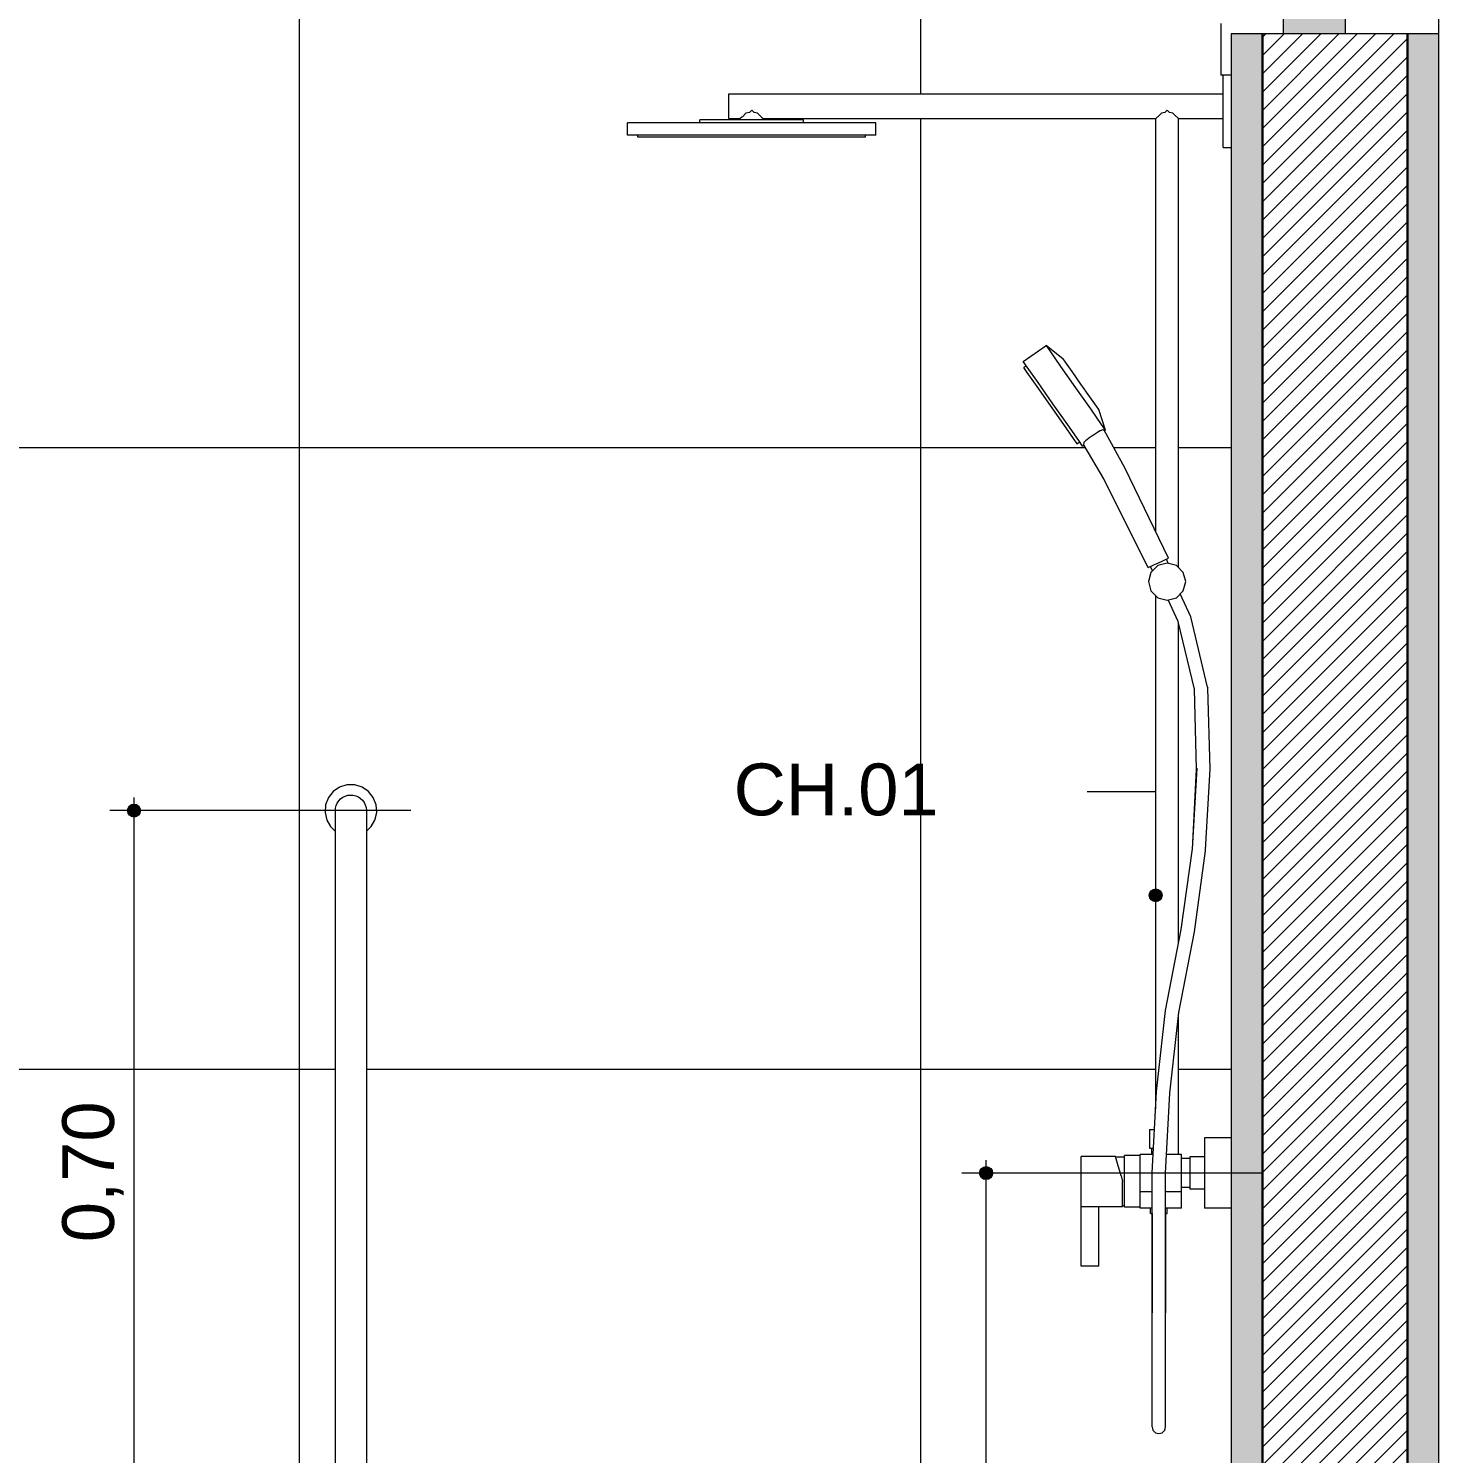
# Model space of a CAD drawing. Header units: metres. Extents: x -1.4 to 64, y -2.2 to 1.7.
# Drawn here: x 55.697 to 57.058, y -1.213 to 0.163 of the extents above; entities that cross this region are included whole.
import ezdxf

# ---------------------------------------------------------------- set-up
doc = ezdxf.new("R2010")
doc.units = ezdxf.units.M
doc.header["$MEASUREMENT"] = 0
for name, color, linetype in [('COTAS CORTE', 7, 'Continuous'), ('Janelas Archicad', 7, 'Continuous'), ('NOTAS-LAYOUT.EXEC', 7, 'Continuous'), ('PAREDE CONSTRUIR', 7, 'Continuous')]:
    doc.layers.add(name, color=color, linetype=linetype)
for name, color, linetype, lineweight, true_color in [('COTAS CORTE_Caneta_No__25', 7, 'Continuous', 13, 0x982312), ('Janelas Archicad_Caneta_No__9', 7, 'Continuous', 9, 0x020202), ('LOUCAS-METAIS.ARQ_Caneta_No__13', 7, 'Continuous', 0, 0xaaaaaa), ('LOUCAS-METAIS.ARQ_Caneta_No__96', 7, 'Continuous', 0, 0xb6b6b6), ('PAREDE CONSTRUIR_Caneta_No__97', 7, 'Continuous', 13, 0x6b6b6b)]:
    doc.layers.add(name, color=color, linetype=linetype, lineweight=lineweight, true_color=true_color)
for name, color, linetype, lineweight in [('Janelas Archicad_Caneta_No__10', 7, 'Continuous', 5), ('Janelas Archicad_Caneta_No__241', 7, 'Continuous', 13), ('NOTAS-LAYOUT.EXEC_Caneta_No__241', 7, 'Continuous', 13), ('NOTAS-LAYOUT.EXEC_Caneta_No__5', 7, 'Continuous', 20), ('PAREDE CONSTRUIR_Caneta_No__241', 7, 'Continuous', 13), ('PAREDE CONSTRUIR_Caneta_No__3', 7, 'Continuous', 30)]:
    doc.layers.add(name, color=color, linetype=linetype, lineweight=lineweight)
doc.styles.add('GENERATED_STYLE_1', font='arial.ttf')
doc.dimstyles.new('GENERATED_STYLE__1', dxfattribs={"dimtxt": 0.05, "dimasz": 0.02375, "dimexe": 0.18, "dimexo": 0.267183, "dimgap": 0, "dimtad": 1, "dimzin": 0, "dimdsep": 46, "dimtxsty": 'GENERATED_STYLE_1', "dimblk": 'ARROWHEAD_11', "dimblk1": 'ARROWHEAD_11', "dimblk2": 'ARROWHEAD_11', "dimcen": 0.09, "dimclrd": 256, "dimclre": 256, "dimclrt": 256, "dimadec": 0, "dimazin": 0, "dimtfac": 1, "dimtdec": 4, "dimtmove": 0, "dimatfit": 3, "dimfxl": 0, "dimtolj": 1, "dimtzin": 0, "dimarcsym": 0})

# ---------------------------------------------------------------- blocks, each defined once
blk = doc.blocks.new('*D166', base_point=(89.6575, -2.0419))
at = {"layer": 'COTAS CORTE_Caneta_No__25', "linetype": 'Continuous', "lineweight": 13, "true_color": 0x982312}
for points in [[(56.6149, -0.9419), (56.6154, -0.9442), (56.6167, -0.9463), (56.6188, -0.9476), (56.6211, -0.9481), (56.6235, -0.9476), (56.6256, -0.9463), (56.6269, -0.9442), (56.6274, -0.9419), (56.6269, -0.9395), (56.6256, -0.9374), (56.6235, -0.9361), (56.6211, -0.9356), (56.6188, -0.9361), (56.6167, -0.9374), (56.6154, -0.9395)], [(56.6149, -2.0419), (56.6154, -2.0442), (56.6167, -2.0463), (56.6188, -2.0476), (56.6211, -2.0481), (56.6235, -2.0476), (56.6256, -2.0463), (56.6269, -2.0442), (56.6274, -2.0419), (56.6269, -2.0395), (56.6256, -2.0374), (56.6235, -2.0361), (56.6211, -2.0356), (56.6188, -2.0361), (56.6167, -2.0374), (56.6154, -2.0395)]]:
    blk.add_hatch(color=24, dxfattribs=at).paths.add_polyline_path(points)
at = {"layer": 'COTAS CORTE_Caneta_No__25', "color": 24, "linetype": 'Continuous', "lineweight": 13, "true_color": 0x982312}
for p, q in [((56.6211, -0.9356), (56.6211, -0.9294)), ((56.6149, -0.9419), (56.5977, -0.9419)), ((56.6211, -2.0356), (56.6211, -0.9481)), ((56.8883, -0.9419), (56.6274, -0.9419)), ((56.6149, -2.0419), (56.5977, -2.0419)), ((56.6211, -2.0544), (56.6211, -2.0481)), ((56.8883, -2.0419), (56.6274, -2.0419))]:
    blk.add_line(p, q, dxfattribs=at)
for centre in [(56.6211, -0.9419), (56.6211, -2.0419)]:
    blk.add_circle(centre, 0.00625, dxfattribs=at)
at = {"layer": 'COTAS CORTE_Caneta_No__25', "color": 24, "lineweight": 13, "true_color": 0x982312, "insert": (56.6111, -1.5586), "char_height": 0.05, "attachment_point": 7, "rotation": 90, "style": 'GENERATED_STYLE_1'}
blk.add_mtext('\\A1;{\\pql;\\fArial|b0|i0|c0|p0;\\W1.000000;1,10}', dxfattribs=at)
blk = doc.blocks.new('ARROWHEAD_11')
at = {"color": 0, "linetype": 'Continuous', "lineweight": 0}
blk.add_line((0, 0), (-1, 0), dxfattribs=at)
at = {"color": 0, "linetype": 'Continuous', "lineweight": 0, "const_width": 0.25, "flags": 128}
blk.add_lwpolyline([(-0.125, 0, 1), (0.125, 0, 1)], format="xyb", close=True, dxfattribs=at)
blk = doc.blocks.new('*D168', base_point=(89.6575, -2.0419))
at = {"layer": 'COTAS CORTE_Caneta_No__25', "linetype": 'Continuous', "lineweight": 13, "true_color": 0x982312}
for points in [[(54.5384, 1.1081), (54.5389, 1.1058), (54.5403, 1.1037), (54.5423, 1.1024), (54.5447, 1.1019), (54.5471, 1.1024), (54.5491, 1.1037), (54.5505, 1.1058), (54.5509, 1.1081), (54.5505, 1.1105), (54.5491, 1.1126), (54.5471, 1.1139), (54.5447, 1.1144), (54.5423, 1.1139), (54.5403, 1.1126), (54.5389, 1.1105)], [(54.5384, -2.0419), (54.5389, -2.0442), (54.5403, -2.0463), (54.5423, -2.0476), (54.5447, -2.0481), (54.5471, -2.0476), (54.5491, -2.0463), (54.5505, -2.0442), (54.5509, -2.0419), (54.5505, -2.0395), (54.5491, -2.0374), (54.5471, -2.0361), (54.5447, -2.0356), (54.5423, -2.0361), (54.5403, -2.0374), (54.5389, -2.0395)]]:
    blk.add_hatch(color=24, dxfattribs=at).paths.add_polyline_path(points)
at = {"layer": 'COTAS CORTE_Caneta_No__25', "color": 24, "linetype": 'Continuous', "lineweight": 13, "true_color": 0x982312}
for p, q in [((54.5384, 1.1081), (54.5213, 1.1081)), ((54.5447, -2.0356), (54.5447, 1.1019)), ((54.8119, 1.1081), (54.5509, 1.1081)), ((54.5384, -2.0419), (54.5213, -2.0419)), ((54.5447, -2.0544), (54.5447, -2.0481)), ((54.8119, -2.0419), (54.5509, -2.0419))]:
    blk.add_line(p, q, dxfattribs=at)
for centre in [(54.5447, 1.1081), (54.5447, -2.0419)]:
    blk.add_circle(centre, 0.00625, dxfattribs=at)
at = {"layer": 'COTAS CORTE_Caneta_No__25', "color": 24, "lineweight": 13, "true_color": 0x982312, "char_height": 0.05, "attachment_point": 7, "rotation": 90, "style": 'GENERATED_STYLE_1'}
for s, insert in [('\\A1;{\\pql;\\fArial|b0|i0|c0|p0;\\W1.000000;0,01}', (54.5347, 0.9684)), ('\\A1;{\\pql;\\fArial|b0|i0|c0|p0;\\W1.000000;3,15}', (54.5347, -0.6003))]:
    blk.add_mtext(s, dxfattribs=dict(at, insert=insert))
blk = doc.blocks.new('*D172', base_point=(89.6575, -2.0419))
at = {"layer": 'COTAS CORTE_Caneta_No__25', "linetype": 'Continuous', "lineweight": 13, "true_color": 0x982312}
for points in [[(55.7923, -0.5919), (55.7927, -0.5942), (55.7941, -0.5963), (55.7961, -0.5976), (55.7985, -0.5981), (55.8009, -0.5976), (55.8029, -0.5963), (55.8043, -0.5942), (55.8048, -0.5919), (55.8043, -0.5895), (55.8029, -0.5874), (55.8009, -0.5861), (55.7985, -0.5856), (55.7961, -0.5861), (55.7941, -0.5874), (55.7927, -0.5895)], [(55.7923, -1.2919), (55.7927, -1.2942), (55.7941, -1.2963), (55.7961, -1.2976), (55.7985, -1.2981), (55.8009, -1.2976), (55.8029, -1.2963), (55.8043, -1.2942), (55.8048, -1.2919), (55.8043, -1.2895), (55.8029, -1.2874), (55.8009, -1.2861), (55.7985, -1.2856), (55.7961, -1.2861), (55.7941, -1.2874), (55.7927, -1.2895)]]:
    blk.add_hatch(color=24, dxfattribs=at).paths.add_polyline_path(points)
at = {"layer": 'COTAS CORTE_Caneta_No__25', "color": 24, "linetype": 'Continuous', "lineweight": 13, "true_color": 0x982312}
for p, q in [((55.7985, -0.5856), (55.7985, -0.5794)), ((55.7923, -0.5919), (55.7751, -0.5919)), ((55.7985, -1.2856), (55.7985, -0.5981)), ((56.0657, -0.5919), (55.8048, -0.5919)), ((55.7923, -1.2919), (55.7751, -1.2919)), ((56.0657, -1.2919), (55.8048, -1.2919))]:
    blk.add_line(p, q, dxfattribs=at)
for centre in [(55.7985, -0.5919), (55.7985, -1.2919)]:
    blk.add_circle(centre, 0.00625, dxfattribs=at)
at = {"layer": 'COTAS CORTE_Caneta_No__25', "color": 24, "lineweight": 13, "true_color": 0x982312, "insert": (55.7885, -1.0086), "char_height": 0.05, "attachment_point": 7, "rotation": 90, "style": 'GENERATED_STYLE_1'}
blk.add_mtext('\\A1;{\\pql;\\fArial|b0|i0|c0|p0;\\W1.000000;0,70}', dxfattribs=at)
blk = doc.blocks.new('Label_21_18', base_point=(56.7848, -0.6737))
at = {"layer": 'NOTAS-LAYOUT.EXEC', "linetype": 'Continuous', "lineweight": 0, "true_color": 0x000000}
blk.add_hatch(color=18, dxfattribs=at).paths.add_polyline_path([(56.7786, -0.6737), (56.7791, -0.6761), (56.7804, -0.6781), (56.7824, -0.6795), (56.7848, -0.6799), (56.7872, -0.6795), (56.7893, -0.6781), (56.7906, -0.6761), (56.7911, -0.6737), (56.7906, -0.6713), (56.7893, -0.6693), (56.7872, -0.6679), (56.7848, -0.6674), (56.7824, -0.6679), (56.7804, -0.6693), (56.7791, -0.6713)])
at = {"layer": 'NOTAS-LAYOUT.EXEC_Caneta_No__241', "color": 7, "linetype": 'Continuous', "lineweight": 13}
for p, q in [((56.7848, -0.5739), (56.7187, -0.5739)), ((56.7848, -0.6674), (56.7848, -0.5739))]:
    blk.add_line(p, q, dxfattribs=at)
at = {"layer": 'NOTAS-LAYOUT.EXEC_Caneta_No__5', "color": 7, "linetype": 'Continuous', "lineweight": 20}
blk.add_circle((56.7848, -0.6737), 0.00625, dxfattribs=at)
at = {"layer": 'NOTAS-LAYOUT.EXEC_Caneta_No__241', "color": 7, "lineweight": 13, "insert": (56.7162, -0.5465), "char_height": 0.05, "attachment_point": 3, "style": 'GENERATED_STYLE_1'}
blk.add_mtext('\\A1;{\\pqr;\\pt0,241;\\fArial|b0|i0|c0|p0;\\W1.000000;CH.01\\fArial|b0|i0|c0|p0;\\W1.000000;\\A1{\\H.66x;\\S^  ;}\\fArial|b0|i0|c0|p0;\\W1.000000;\\fArial|b0|i0|c0|p0;\\W1.000000;\\A1{\\H.66x;\\S^  ;}\\fArial|b0|i0|c0|p0;\\W1.000000;\\fArial|b0|i0|c0|p0;\\W1.000000;\\fArial|b0|i0|c0|p0;\\W1.000000;\\fArial|b0|i0|c0|p0;\\W1.000000;\\fArial|b0|i0|c0|p0;\\W1.000000;\\fArial|b0|i0|c0|p0;\\W1.000000;\\fArial|b0|i0|c0|p0;\\W1.000000;\\A1{\\H.66x;\\S^  ;}\\fArial|b0|i0|c0|p0;\\W1.000000;\\fArial|b0|i0|c0|p0;\\W1.000000;\\A1{\\H.66x;\\S^  ;}\\fArial|b0|i0|c0|p0;\\W1.000000;\\fArial|b0|i0|c0|p0;\\W1.000000;\\fArial|b0|i0|c0|p0;\\W1.000000;\\fArial|b0|i0|c0|p0;\\W1.000000;\\fArial|b0|i0|c0|p0;\\W1.000000;\\fArial|b0|i0|c0|p0;\\W1.000000;\\fArial|b0|i0|c0|p0;\\W1.000000;\\A1{\\H.66x;\\S^  ;}\\fArial|b0|i0|c0|p0;\\W1.000000;\\fArial|b0|i0|c0|p0;\\W1.000000;\\A1{\\H.66x;\\S^  ;}\\fArial|b0|i0|c0|p0;\\W1.000000;\\fArial|b0|i0|c0|p0;\\W1.000000;\\fArial|b0|i0|c0|p0;\\W1.000000;\\fArial|b0|i0|c0|p0;\\W1.000000;\\fArial|b0|i0|c0|p0;\\W1.000000;\\fArial|b0|i0|c0|p0;\\W1.000000;\\fArial|b0|i0|c0|p0;\\W1.000000;\\A1{\\H.66x;\\S^  ;}\\fArial|b0|i0|c0|p0;\\W1.000000;\\fArial|b0|i0|c0|p0;\\W1.000000;\\A1{\\H.66x;\\S^  ;}\\fArial|b0|i0|c0|p0;\\W1.000000;\\fArial|b0|i0|c0|p0;\\W1.000000;\\fArial|b0|i0|c0|p0;\\W1.000000;\\fArial|b0|i0|c0|p0;\\W1.000000;\\fArial|b0|i0|c0|p0;\\W1.000000;\\fArial|b0|i0|c0|p0;\\W1.000000;\\fArial|b0|i0|c0|p0;\\W1.000000;\\A1{\\H.66x;\\S^  ;}\\fArial|b0|i0|c0|p0;\\W1.000000;\\fArial|b0|i0|c0|p0;\\W1.000000;\\A1{\\H.66x;\\S^  ;}\\fArial|b0|i0|c0|p0;\\W1.000000;\\fArial|b0|i0|c0|p0;\\W1.000000;\\fArial|b0|i0|c0|p0;\\W1.000000;\\fArial|b0|i0|c0|p0;\\W1.000000;\\fArial|b0|i0|c0|p0;\\W1.000000;\\fArial|b0|i0|c0|p0;\\W1.000000;\\fArial|b0|i0|c0|p0;\\W1.000000;\\A1{\\H.66x;\\S^  ;}\\fArial|b0|i0|c0|p0;\\W1.000000;}', dxfattribs=at)

msp = doc.modelspace()

# ---------------------------------------------------------------- hatches: boundary and pattern name
at = {"layer": 'Janelas Archicad', "linetype": 'Continuous', "lineweight": 0, "true_color": 0xffffff}
msp.add_hatch(color=7, dxfattribs=at).paths.add_polyline_path([(56.9078, 0.1981), (56.9078, 0.1581), (56.9678, 0.1581), (56.9678, 0.1881), (56.9378, 0.1881), (56.9378, 0.1981)])
at = {"layer": 'PAREDE CONSTRUIR', "linetype": 'Continuous', "lineweight": 0, "true_color": 0xffffff}
for points in [[(56.8578, -2.0419), (56.8878, -2.0419), (56.8878, 0.1581), (56.8578, 0.1581)], [(57.0278, -2.0419), (57.0578, -2.0419), (57.0578, 0.1581), (57.0278, 0.1581)]]:
    msp.add_hatch(color=7, dxfattribs=at).paths.add_polyline_path(points)
at = {"layer": 'PAREDE CONSTRUIR', "linetype": 'Continuous', "lineweight": 0, "true_color": 0x000000}
h = msp.add_hatch(dxfattribs=at)
h.set_pattern_fill('common_brick_0012', color=18, style=0, pattern_type=2)
h.set_pattern_definition([(45, (89.657527, -2.041855), (-0.008838835, 0.008838835), [])])
h.paths.add_polyline_path([(56.9678, 0.1581), (56.8878, 0.1581), (56.8878, -2.0419), (57.0278, -2.0419), (57.0278, 0.1581)])
at = {"layer": 'PAREDE CONSTRUIR_Caneta_No__97', "linetype": 'Continuous', "lineweight": 13, "true_color": 0x6b6b6b}
h = msp.add_hatch(dxfattribs=at)
h.set_pattern_fill('Ceramica_60_x_60_0012', color=251, style=0, pattern_type=2)
h.set_pattern_definition([(0, (54.75783, -2.04186), (0, 0.6), []), (90, (54.75783, -2.04186), (-0.6, 0), [])])
h.paths.add_polyline_path([(54.7578, -2.0419), (56.8578, -2.0419), (56.8578, -1.3168), (56.8528, -1.3168), (56.8528, -1.3151), (56.8528, -1.3114), (56.8528, -1.3069), (56.7876, -1.3069), (56.785, -1.3066), (56.7825, -1.3059), (56.7801, -1.3047), (56.778, -1.3032), (56.7762, -1.3013), (56.7747, -1.2991), (56.7737, -1.2967), (56.773, -1.2942), (56.7729, -1.2916), (56.7731, -1.289), (56.7739, -1.2865), (56.775, -1.2841), (56.7765, -1.282), (56.7784, -1.2802), (56.7806, -1.2787), (56.783, -1.2777), (56.7855, -1.277), (56.7881, -1.2769), (56.8528, -1.2769), (56.8528, -1.2723), (56.8528, -1.2686), (56.8528, -1.2669), (56.8578, -1.2669), (56.8578, -0.9759), (56.8318, -0.9759), (56.8318, -0.9574), (56.8178, -0.9574), (56.8178, -0.9559), (56.8098, -0.9559), (56.8098, -0.9759), (56.7958, -0.9759), (56.7958, -0.9809), (56.7943, -0.9809), (56.7943, -1.1869), (56.7935, -1.1901), (56.7911, -1.1925), (56.7878, -1.1934), (56.7846, -1.1925), (56.7822, -1.1901), (56.7813, -1.1869), (56.7813, -0.9809), (56.7798, -0.9809), (56.7798, -0.9759), (56.7698, -0.9759), (56.7698, -0.9749), (56.7548, -0.9749), (56.7548, -0.9734), (56.7528, -0.9734), (56.7528, -0.9746), (56.7298, -0.9746), (56.7298, -1.0317), (56.7128, -1.0317), (56.7128, -0.9258), (56.7461, -0.9258), (56.7463, -0.9264), (56.7548, -0.9264), (56.7548, -0.9249), (56.7698, -0.9249), (56.7698, -0.9239), (56.7808, -0.9239), (56.7808, -0.9179), (56.7788, -0.9179), (56.7788, -0.8999), (56.7837, -0.8999), (56.7848, -0.8797), (56.7848, -0.3844), (56.7802, -0.3799), (56.7778, -0.3709), (56.7802, -0.3619), (56.7816, -0.3605), (56.7797, -0.3563), (56.7774, -0.3574), (56.7346, -0.2717), (56.7157, -0.2394), (56.7156, -0.2392), (56.7143, -0.2401), (56.7114, -0.236), (56.709, -0.2377), (56.6574, -0.164), (56.6598, -0.1623), (56.6569, -0.1582), (56.6791, -0.1427), (56.6792, -0.1427), (56.6955, -0.1557), (56.7299, -0.2048), (56.7364, -0.2245), (56.7364, -0.2246), (56.7355, -0.2252), (56.7368, -0.2274), (56.7554, -0.2615), (56.7848, -0.3223), (56.7848, 0.0761), (56.4058, 0.0761), (56.4058, 0.0751), (56.4448, 0.0751), (56.4448, 0.0721), (56.5148, 0.0721), (56.5148, 0.0601), (56.5048, 0.0601), (56.5048, 0.0581), (56.2848, 0.0581), (56.2848, 0.0601), (56.2748, 0.0601), (56.2748, 0.0721), (56.3448, 0.0721), (56.3448, 0.0751), (56.3838, 0.0751), (56.3838, 0.0761), (56.3728, 0.0761), (56.3728, 0.1001), (56.8498, 0.1001), (56.8498, 0.1181), (56.8478, 0.1181), (56.8478, 0.9981), (56.8578, 0.9981), (56.8578, 1.1081), (54.7578, 1.1081), (54.7578, -0.7171), (54.7628, -0.7171), (54.7628, -0.7269), (54.7687, -0.7269), (54.7845, -0.7286), (54.8004, -0.7342), (54.8147, -0.7431), (54.8265, -0.755), (54.8355, -0.7693), (54.841, -0.7851), (54.8428, -0.801), (54.8428, -1.0827), (54.841, -1.0986), (54.8355, -1.1144), (54.8265, -1.1287), (54.8147, -1.1406), (54.8004, -1.1495), (54.7845, -1.1551), (54.7687, -1.1569), (54.7628, -1.1569), (54.7628, -1.1669), (54.7578, -1.1669)])
h.paths.add_polyline_path([(54.8277, -1.2918), (54.8277, -1.2889), (54.8287, -1.2826), (54.8309, -1.2767), (54.834, -1.2712), (54.8381, -1.2663), (54.8429, -1.2622), (54.8456, -1.2606), (54.8471, -1.2597), (54.8497, -1.2575), (54.8518, -1.2549), (54.8532, -1.2524), (54.8571, -1.2445), (54.8573, -1.2438), (54.8576, -1.242), (54.8577, -1.2419), (54.8577, -1.2418), (55.0377, -1.2418), (55.0377, -1.1219), (55.0777, -1.1219), (55.0777, -1.2418), (55.2577, -1.2418), (55.2577, -1.2419), (55.2578, -1.242), (55.2581, -1.2438), (55.2583, -1.2445), (55.2621, -1.2524), (55.2635, -1.2549), (55.2657, -1.2575), (55.2683, -1.2597), (55.2698, -1.2606), (55.2725, -1.2622), (55.2773, -1.2663), (55.2814, -1.2712), (55.2845, -1.2767), (55.2866, -1.2826), (55.2877, -1.2889), (55.2877, -1.2918), (55.2877, -1.2919), (55.2777, -1.2919), (55.2777, -1.2984), (55.2754, -1.3114), (55.2709, -1.3237), (55.2644, -1.3351), (55.2559, -1.3452), (55.2458, -1.3537), (55.2411, -1.3564), (55.2275, -1.3645), (55.1981, -1.3757), (55.1671, -1.3816), (55.1488, -1.3819), (55.0787, -1.3819), (55.0787, -1.4019), (55.0367, -1.4019), (55.0367, -1.3819), (54.9666, -1.3819), (54.9482, -1.3816), (54.9173, -1.3757), (54.8879, -1.3645), (54.8743, -1.3564), (54.8696, -1.3537), (54.8595, -1.3452), (54.851, -1.3351), (54.8445, -1.3237), (54.84, -1.3114), (54.8377, -1.2984), (54.8377, -1.2919), (54.8277, -1.2918)], flags=0)
h.paths.add_polyline_path([(55.3329, -0.7437), (55.3335, -0.7363), (55.3362, -0.7294), (55.3408, -0.7235), (55.347, -0.7193), (55.3541, -0.7171), (55.3616, -0.7171), (55.3687, -0.7193), (55.3748, -0.7235), (55.3795, -0.7294), (55.3822, -0.7363), (55.3828, -0.7437), (55.3811, -0.751), (55.3774, -0.7574), (55.3728, -0.7617), (55.3728, -1.1222), (55.3748, -1.1235), (55.3795, -1.1294), (55.3822, -1.1363), (55.3828, -1.1437), (55.3811, -1.151), (55.3774, -1.1574), (55.3719, -1.1625), (55.3652, -1.1657), (55.3578, -1.1669), (55.3505, -1.1657), (55.3437, -1.1625), (55.3383, -1.1574), (55.3346, -1.151), (55.3329, -1.1437), (55.3335, -1.1363), (55.3362, -1.1294), (55.3408, -1.1235), (55.3428, -1.1222), (55.3428, -0.7617), (55.3383, -0.7574), (55.3346, -0.751)], flags=0)
h.paths.add_polyline_path([(55.9846, -1.301), (55.9829, -1.2937), (55.9835, -1.2863), (55.9862, -1.2794), (55.9908, -1.2735), (55.9928, -1.2722), (55.9928, -0.6117), (55.9883, -0.6074), (55.9846, -0.601), (55.9829, -0.5937), (55.9835, -0.5863), (55.9862, -0.5794), (55.9908, -0.5735), (55.997, -0.5693), (56.0041, -0.5671), (56.0116, -0.5671), (56.0187, -0.5693), (56.0248, -0.5735), (56.0295, -0.5794), (56.0322, -0.5863), (56.0328, -0.5937), (56.0311, -0.601), (56.0274, -0.6074), (56.0228, -0.6117), (56.0228, -1.2722), (56.0248, -1.2735), (56.0295, -1.2794), (56.0322, -1.2863), (56.0328, -1.2937), (56.0311, -1.301), (56.0274, -1.3074), (56.0219, -1.3125), (56.0152, -1.3157), (56.0078, -1.3169), (56.0005, -1.3157), (55.9937, -1.3125), (55.9883, -1.3074)], flags=0)
h.paths.add_polyline_path([(56.0511, -1.6778), (56.0485, -1.6778), (56.0485, -1.5778), (56.0971, -1.5778), (56.0971, -1.5785), (56.0971, -1.5807), (56.0971, -1.5819), (56.6998, -1.5819), (56.6998, -1.5778), (56.7485, -1.5778), (56.7485, -1.5785), (56.7485, -1.5807), (56.7485, -1.5839), (56.7485, -1.5878), (56.7485, -1.6678), (56.7485, -1.6716), (56.7485, -1.6748), (56.7485, -1.677), (56.7485, -1.6778), (56.7458, -1.6778), (56.7458, -1.6498), (56.7379, -1.6498), (56.7379, -1.6539), (56.7381, -1.6617), (56.7381, -1.6695), (56.7381, -1.6845), (56.7381, -1.6983), (56.7381, -1.7046), (56.7381, -1.7115), (56.7381, -1.7157), (56.7381, -1.7204), (56.7381, -1.7244), (56.7381, -1.7278), (56.7381, -1.7304), (56.7381, -1.7323), (56.7381, -1.7335), (56.7378, -1.736), (56.7378, -1.7366), (56.7374, -1.7379), (56.737, -1.7395), (56.7367, -1.7401), (56.7362, -1.7418), (56.7331, -1.746), (56.729, -1.7488), (56.7242, -1.7498), (56.7241, -1.7498), (56.7194, -1.7488), (56.7153, -1.746), (56.7122, -1.7418), (56.7105, -1.7366), (56.7105, -1.735), (56.7104, -1.7335), (56.7104, -1.7323), (56.7105, -1.7304), (56.7105, -1.7278), (56.7105, -1.7244), (56.7105, -1.7204), (56.7105, -1.7157), (56.7105, -1.7104), (56.7105, -1.7046), (56.7105, -1.6983), (56.7105, -1.6845), (56.7105, -1.6695), (56.7105, -1.6617), (56.7107, -1.6539), (56.7107, -1.6498), (56.7025, -1.6498), (56.7025, -1.6716), (56.7025, -1.6748), (56.7025, -1.677), (56.7025, -1.6778), (56.6998, -1.6778), (56.6998, -1.6157), (56.6618, -1.6157), (56.655, -1.6154), (56.1426, -1.6154), (56.1358, -1.6157), (56.0971, -1.6157), (56.0971, -1.6678), (56.0971, -1.6716), (56.0971, -1.6748), (56.0971, -1.677), (56.0971, -1.6778), (56.0945, -1.6778), (56.0945, -1.6498), (56.0865, -1.6498), (56.0865, -1.6539), (56.0867, -1.6617), (56.0867, -1.6695), (56.0867, -1.6845), (56.0867, -1.6983), (56.0867, -1.7046), (56.0867, -1.7157), (56.0867, -1.7204), (56.0867, -1.7244), (56.0867, -1.7278), (56.0867, -1.7304), (56.0867, -1.7323), (56.0867, -1.7335), (56.0865, -1.736), (56.0865, -1.7366), (56.0861, -1.7379), (56.0856, -1.7395), (56.0854, -1.7401), (56.0848, -1.7418), (56.0818, -1.746), (56.0776, -1.7488), (56.0729, -1.7498), (56.0728, -1.7498), (56.068, -1.7488), (56.0639, -1.746), (56.0608, -1.7418), (56.0592, -1.7366), (56.0592, -1.735), (56.0591, -1.7335), (56.0591, -1.7323), (56.0591, -1.7304), (56.0591, -1.7278), (56.0591, -1.7244), (56.0591, -1.7204), (56.0591, -1.7157), (56.0591, -1.7104), (56.0591, -1.7046), (56.0591, -1.6983), (56.0591, -1.6845), (56.0591, -1.6695), (56.0591, -1.6617), (56.0593, -1.6539), (56.0593, -1.6498), (56.0511, -1.6498), (56.0511, -1.6678), (56.0511, -1.6716), (56.0511, -1.6748), (56.0511, -1.677)], flags=0)
h = msp.add_hatch(dxfattribs=at)
h.set_pattern_fill('Ceramica_60_x_60_0012', color=251, style=0, pattern_type=2)
h.set_pattern_definition([(4e-13, (54.75783, -2.04186), (0, 0.6), []), (90, (54.75783, -2.04186), (-0.6, 0), [])])
h.paths.add_polyline_path([(56.8068, 0.0761), (56.8068, -0.3573), (56.8114, -0.3619), (56.8138, -0.3709), (56.8114, -0.3799), (56.8085, -0.3827), (56.8188, -0.4049), (56.8349, -0.4728), (56.835, -0.4733), (56.8373, -0.5519), (56.8331, -0.624), (56.8328, -0.6309), (56.8222, -0.7091), (56.8072, -0.7869), (56.8068, -0.7898), (56.8068, -0.9239), (56.8098, -0.9239), (56.8098, -0.9279), (56.8178, -0.9279), (56.8178, -0.9263), (56.8318, -0.9263), (56.8318, -0.9079), (56.8578, -0.9079), (56.8578, 0.0481), (56.8498, 0.0481), (56.8498, 0.0761)])
h = msp.add_hatch(dxfattribs=at)
h.set_pattern_fill('Ceramica_60_x_60_0012', color=251, style=0, pattern_type=2)
h.set_pattern_definition([(1e-13, (54.75783, -2.04186), (0, 0.6), []), (90, (54.75783, -2.04186), (-0.6, 0), [])])
h.paths.add_polyline_path([(56.8068, -0.4101), (56.8068, -0.72), (56.8094, -0.7066), (56.8203, -0.6288), (56.8207, -0.6226), (56.8243, -0.5519), (56.8224, -0.4747)])

# ---------------------------------------------------------------- linework, layer by layer
at = {"layer": 'Janelas Archicad_Caneta_No__10', "color": 7, "linetype": 'Continuous', "lineweight": 5}
for p in [(56.8478, 0.1681), (56.8578, 0.1181)]:
    msp.add_line(p, (56.8478, 0.1181), dxfattribs=at)
at = {"layer": 'Janelas Archicad_Caneta_No__241', "color": 7, "linetype": 'Continuous', "lineweight": 13}
msp.add_line((57.0578, 0.9581), (57.0578, 0.1581), dxfattribs=at)
at = {"layer": 'Janelas Archicad_Caneta_No__9', "color": 18, "linetype": 'Continuous', "lineweight": 9, "true_color": 0x020202}
msp.add_line((56.9678, 0.1881), (56.9678, 0.1581), dxfattribs=at)
at = {"layer": 'Janelas Archicad_Caneta_No__9', "color": 18, "linetype": 'Continuous', "lineweight": 9, "true_color": 0x020202, "flags": 128}
msp.add_lwpolyline([(56.9078, 0.9581), (56.9078, 0.9481), (56.9078, 0.9181), (56.9078, 0.1981), (56.9078, 0.1681), (56.9078, 0.1581)], dxfattribs=at)
at = {"layer": 'LOUCAS-METAIS.ARQ_Caneta_No__13', "color": 253, "linetype": 'Continuous', "lineweight": 0, "true_color": 0xaaaaaa}
for p, q in [((56.8498, 0.1081), (56.8498, 0.1181)), ((56.3728, 0.0985), (56.3728, 0.1001)), ((56.3728, 0.1001), (56.8498, 0.1001)), ((56.3728, 0.0941), (56.3728, 0.0985)), ((56.8498, 0.0881), (56.8498, 0.1081)), ((56.3728, 0.0881), (56.3728, 0.0941)), ((56.3728, 0.0821), (56.3728, 0.0881)), ((56.3948, 0.0844), (56.3926, 0.0821)), ((56.3948, 0.0844), (56.3971, 0.0821)), ((56.7958, 0.0844), (56.7936, 0.0821)), ((56.7958, 0.0844), (56.7981, 0.0821)), ((56.8498, 0.0681), (56.8498, 0.0881)), ((56.2909, 0.0721), (56.2748, 0.0721)), ((56.2748, 0.0601), (56.2748, 0.0721)), ((56.3348, 0.0721), (56.2909, 0.0721)), ((56.3948, 0.0721), (56.3348, 0.0721)), ((56.3515, 0.0751), (56.3448, 0.0751)), ((56.3448, 0.0721), (56.3448, 0.0751)), ((56.3698, 0.0751), (56.3515, 0.0751)), ((56.3948, 0.0751), (56.3698, 0.0751)), ((56.3728, 0.0778), (56.3728, 0.0821)), ((56.3728, 0.0761), (56.3728, 0.0778)), ((56.3728, 0.0761), (56.3838, 0.0761)), ((56.3853, 0.0776), (56.3838, 0.0761)), ((56.3838, 0.0751), (56.3838, 0.0761)), ((56.3858, 0.0778), (56.3853, 0.0776)), ((56.3893, 0.0813), (56.3858, 0.0778)), ((56.3926, 0.0821), (56.3893, 0.0813)), ((56.4198, 0.0751), (56.3948, 0.0751)), ((56.4548, 0.0721), (56.3948, 0.0721)), ((56.4003, 0.0813), (56.3971, 0.0821)), ((56.4003, 0.0813), (56.4039, 0.0778)), ((56.4044, 0.0776), (56.4039, 0.0778)), ((56.4044, 0.0776), (56.4058, 0.0761)), ((56.4058, 0.0751), (56.4058, 0.0761)), ((56.4058, 0.0761), (56.7848, 0.0761)), ((56.4381, 0.0751), (56.4198, 0.0751)), ((56.4448, 0.0751), (56.4381, 0.0751)), ((56.4448, 0.0721), (56.4448, 0.0751)), ((56.4988, 0.0721), (56.4548, 0.0721)), ((56.5148, 0.0721), (56.4988, 0.0721)), ((56.5148, 0.0601), (56.5148, 0.0721)), ((56.7863, 0.0776), (56.7848, 0.0761)), ((56.7848, -0.3223), (56.7848, 0.0761)), ((56.7868, 0.0778), (56.7863, 0.0776)), ((56.7903, 0.0813), (56.7868, 0.0778)), ((56.7936, 0.0821), (56.7903, 0.0813)), ((56.8013, 0.0813), (56.7981, 0.0821)), ((56.8013, 0.0813), (56.8049, 0.0778)), ((56.8054, 0.0776), (56.8049, 0.0778)), ((56.8054, 0.0776), (56.8068, 0.0761)), ((56.8068, -0.3573), (56.8068, 0.0761)), ((56.8068, 0.0761), (56.8498, 0.0761)), ((56.2909, 0.0601), (56.2748, 0.0601)), ((56.2848, 0.0581), (56.2848, 0.0601)), ((56.2996, 0.0581), (56.2848, 0.0581)), ((56.3348, 0.0601), (56.2909, 0.0601)), ((56.3398, 0.0581), (56.2996, 0.0581)), ((56.3948, 0.0601), (56.3348, 0.0601)), ((56.3948, 0.0581), (56.3398, 0.0581)), ((56.4548, 0.0601), (56.3948, 0.0601)), ((56.4498, 0.0581), (56.3948, 0.0581)), ((56.4901, 0.0581), (56.4498, 0.0581)), ((56.4988, 0.0601), (56.4548, 0.0601)), ((56.5048, 0.0581), (56.4901, 0.0581)), ((56.5148, 0.0601), (56.4988, 0.0601)), ((56.5048, 0.0581), (56.5048, 0.0601)), ((56.8498, 0.0535), (56.8498, 0.0681)), ((56.8498, 0.0481), (56.8498, 0.0535)), ((56.8498, 0.0481), (56.8578, 0.0481)), ((56.6569, -0.1582), (56.679, -0.1428)), ((56.679, -0.1428), (56.6791, -0.1427)), ((56.6829, -0.1482), (56.6791, -0.1427)), ((56.6791, -0.1427), (56.6792, -0.1427)), ((56.6792, -0.1427), (56.6955, -0.1557)), ((56.6934, -0.1632), (56.6829, -0.1482)), ((56.6608, -0.1637), (56.6569, -0.1582)), ((56.6574, -0.164), (56.6598, -0.1623)), ((56.6608, -0.169), (56.6574, -0.164)), ((56.6713, -0.1787), (56.6608, -0.1637)), ((56.7077, -0.1837), (56.6934, -0.1632)), ((56.6978, -0.1589), (56.6955, -0.1557)), ((56.7041, -0.1679), (56.6978, -0.1589)), ((56.6703, -0.1824), (56.6608, -0.169)), ((56.6856, -0.1992), (56.6713, -0.1787)), ((56.7127, -0.1802), (56.7041, -0.1679)), ((56.6832, -0.2009), (56.6703, -0.1824)), ((56.7221, -0.2041), (56.7077, -0.1837)), ((56.7213, -0.1925), (56.7127, -0.1802)), ((56.7276, -0.2015), (56.7213, -0.1925)), ((56.6961, -0.2193), (56.6832, -0.2009)), ((56.7, -0.2196), (56.6856, -0.1992)), ((56.7326, -0.2191), (56.7221, -0.2041)), ((56.7299, -0.2048), (56.7276, -0.2015)), ((56.7364, -0.2245), (56.7299, -0.2048)), ((56.7055, -0.2328), (56.6961, -0.2193)), ((56.7105, -0.2346), (56.7, -0.2196)), ((56.7364, -0.2246), (56.7326, -0.2191)), ((56.709, -0.2377), (56.7055, -0.2328)), ((56.7203, -0.2323), (56.7179, -0.2343)), ((56.7211, -0.2317), (56.7203, -0.2323)), ((56.724, -0.2297), (56.7211, -0.2317)), ((56.7249, -0.2291), (56.724, -0.2297)), ((56.7249, -0.2291), (56.7276, -0.2271)), ((56.7276, -0.2271), (56.7285, -0.2266)), ((56.7285, -0.2266), (56.731, -0.2251)), ((56.731, -0.2251), (56.7317, -0.2249)), ((56.7317, -0.2249), (56.7337, -0.2241)), ((56.7337, -0.2241), (56.734, -0.2242)), ((56.734, -0.2242), (56.7351, -0.2245)), ((56.7368, -0.2274), (56.7351, -0.2245)), ((56.7355, -0.2252), (56.7363, -0.2247)), ((56.7363, -0.2247), (56.7364, -0.2246)), ((56.7364, -0.2246), (56.7364, -0.2245)), ((56.7554, -0.2615), (56.7368, -0.2274)), ((56.709, -0.2377), (56.7114, -0.236)), ((56.7143, -0.2401), (56.7105, -0.2346)), ((56.7143, -0.2401), (56.7156, -0.2392)), ((56.7154, -0.237), (56.7151, -0.2384)), ((56.7151, -0.2384), (56.7151, -0.2385)), ((56.7157, -0.2394), (56.7151, -0.2385)), ((56.7156, -0.2367), (56.7154, -0.237)), ((56.7173, -0.2347), (56.7156, -0.2367)), ((56.7346, -0.2717), (56.7157, -0.2394)), ((56.7179, -0.2343), (56.7173, -0.2347)), ((56.7774, -0.3574), (56.7346, -0.2717)), ((56.7973, -0.3481), (56.7554, -0.2615)), ((56.7774, -0.3574), (56.7783, -0.357)), ((56.7783, -0.357), (56.7806, -0.3559)), ((56.7816, -0.3605), (56.7797, -0.3563)), ((56.7868, -0.3553), (56.7802, -0.3619)), ((56.7806, -0.3559), (56.7838, -0.3544)), ((56.7838, -0.3544), (56.7874, -0.3527)), ((56.7958, -0.3529), (56.7868, -0.3553)), ((56.7874, -0.3527), (56.791, -0.351)), ((56.791, -0.351), (56.7942, -0.3496)), ((56.7942, -0.3496), (56.7965, -0.3485)), ((56.797, -0.3532), (56.7951, -0.3491)), ((56.8048, -0.3553), (56.7958, -0.3529)), ((56.7965, -0.3485), (56.7973, -0.3481)), ((56.8114, -0.3619), (56.8048, -0.3553)), ((56.7802, -0.3619), (56.7778, -0.3709)), ((56.7778, -0.3709), (56.7802, -0.3799)), ((56.8138, -0.3709), (56.8114, -0.3619)), ((56.8114, -0.3799), (56.8138, -0.3709)), ((56.7802, -0.3799), (56.7868, -0.3864)), ((56.7848, -0.8797), (56.7848, -0.3844)), ((56.8048, -0.3864), (56.8114, -0.3799)), ((56.8188, -0.4049), (56.8085, -0.3827)), ((56.7868, -0.3864), (56.7958, -0.3889)), ((56.7958, -0.3889), (56.8048, -0.3864)), ((56.8066, -0.4093), (56.7969, -0.3886)), ((56.8224, -0.4747), (56.8066, -0.4093)), ((56.8068, -0.72), (56.8068, -0.4101)), ((56.8349, -0.4728), (56.8188, -0.4049)), ((56.8243, -0.5519), (56.8224, -0.4745)), ((56.8349, -0.4728), (56.835, -0.4733)), ((56.8373, -0.5519), (56.835, -0.4733)), ((56.8203, -0.6288), (56.825, -0.5511)), ((56.8207, -0.6226), (56.8243, -0.5519)), ((56.8328, -0.6299), (56.8373, -0.5519)), ((56.8094, -0.7066), (56.8203, -0.6288)), ((56.8222, -0.7091), (56.8328, -0.6309)), ((56.8328, -0.6309), (56.8331, -0.624)), ((56.7943, -0.7848), (56.8094, -0.7066)), ((56.8072, -0.7869), (56.8222, -0.7091)), ((56.7857, -0.8631), (56.7943, -0.7848)), ((56.7985, -0.8646), (56.8072, -0.7869)), ((56.8068, -0.9239), (56.8068, -0.7898)), ((56.7815, -0.9416), (56.7857, -0.8631)), ((56.7942, -0.9421), (56.7985, -0.8646)), ((56.7788, -0.8999), (56.78, -0.8999)), ((56.7788, -0.8999), (56.7788, -0.9179)), ((56.78, -0.8999), (56.7833, -0.8999)), ((56.7833, -0.8999), (56.7837, -0.8999)), ((56.8318, -0.9079), (56.8318, -0.9124)), ((56.8578, -0.9079), (56.8318, -0.9079)), ((56.7788, -0.9179), (56.78, -0.9179)), ((56.78, -0.9179), (56.7828, -0.9179)), ((56.7808, -0.9179), (56.7808, -0.9239)), ((56.8318, -0.9124), (56.8318, -0.9249)), ((56.7128, -0.9327), (56.7128, -0.9258)), ((56.7298, -0.9258), (56.7128, -0.9258)), ((56.7128, -0.9446), (56.7128, -0.9327)), ((56.7461, -0.9258), (56.7298, -0.9258)), ((56.748, -0.9327), (56.7461, -0.9258)), ((56.7548, -0.9264), (56.7463, -0.9264)), ((56.7514, -0.9446), (56.748, -0.9327)), ((56.7548, -0.9282), (56.7548, -0.9249)), ((56.7698, -0.9249), (56.7548, -0.9249)), ((56.7548, -0.9374), (56.7548, -0.9282)), ((56.7698, -0.9263), (56.7698, -0.9239)), ((56.7824, -0.9239), (56.7698, -0.9239)), ((56.7698, -0.9329), (56.7698, -0.9263)), ((56.7698, -0.9419), (56.7698, -0.9329)), ((56.8098, -0.9239), (56.7952, -0.9239)), ((56.8098, -0.9263), (56.8098, -0.9239)), ((56.8098, -0.9329), (56.8098, -0.9263)), ((56.8178, -0.9279), (56.8098, -0.9279)), ((56.8098, -0.9419), (56.8098, -0.9329)), ((56.8178, -0.9263), (56.8178, -0.9419)), ((56.8318, -0.9263), (56.8178, -0.9263)), ((56.8318, -0.9249), (56.8318, -0.9419)), ((56.7128, -0.958), (56.7128, -0.9446)), ((56.7514, -0.9446), (56.7528, -0.9499)), ((56.7548, -0.9499), (56.7548, -0.9374)), ((56.7698, -0.9509), (56.7698, -0.9419)), ((56.7813, -1.0769), (56.7815, -0.9416)), ((56.7943, -1.0769), (56.7942, -0.9421)), ((56.8098, -0.9509), (56.8098, -0.9419)), ((56.8178, -0.9419), (56.8178, -0.9574)), ((56.8318, -0.9419), (56.8178, -0.9419)), ((56.8318, -0.9419), (56.8318, -0.9589)), ((56.7128, -0.969), (56.7128, -0.958)), ((56.7528, -0.958), (56.7528, -0.9499)), ((56.7528, -0.969), (56.7528, -0.958)), ((56.7548, -0.9624), (56.7548, -0.9499)), ((56.7548, -0.9715), (56.7548, -0.9624)), ((56.7698, -0.9574), (56.7698, -0.9509)), ((56.7698, -0.9599), (56.7698, -0.9574)), ((56.7698, -0.9715), (56.7698, -0.9599)), ((56.7815, -0.9599), (56.7698, -0.9599)), ((56.8098, -0.9599), (56.7942, -0.9599)), ((56.8098, -0.9574), (56.8098, -0.9509)), ((56.8178, -0.9559), (56.8098, -0.9559)), ((56.8098, -0.9599), (56.8098, -0.9574)), ((56.8098, -0.9715), (56.8098, -0.9599)), ((56.8318, -0.9574), (56.8178, -0.9574)), ((56.8318, -0.9589), (56.8318, -0.9713)), ((56.7128, -0.9746), (56.7128, -0.969)), ((56.7128, -1.0279), (56.7128, -0.9746)), ((56.7128, -0.9746), (56.7128, -0.9746)), ((56.7298, -0.9746), (56.7128, -0.9746)), ((56.7528, -0.9746), (56.7298, -0.9746)), ((56.7298, -1.0279), (56.7298, -0.9746)), ((56.7298, -0.9746), (56.7298, -0.9746)), ((56.7528, -0.9746), (56.7528, -0.969)), ((56.7548, -0.9734), (56.7528, -0.9734)), ((56.7548, -0.9749), (56.7548, -0.9715)), ((56.7698, -0.9749), (56.7548, -0.9749)), ((56.7698, -0.9759), (56.7698, -0.9715)), ((56.7814, -0.9759), (56.7698, -0.9759)), ((56.7798, -0.9809), (56.7798, -0.9759)), ((56.8098, -0.9759), (56.7942, -0.9759)), ((56.7958, -0.9809), (56.7958, -0.9759)), ((56.8098, -0.9759), (56.8098, -0.9715)), ((56.8318, -0.9713), (56.8318, -0.9759)), ((56.8578, -0.9759), (56.8318, -0.9759)), ((56.7798, -0.9809), (56.7809, -0.9809)), ((56.7809, -0.9809), (56.7814, -0.9809)), ((56.7813, -0.9809), (56.7813, -0.9848)), ((56.7813, -0.9848), (56.7813, -0.9998)), ((56.7942, -0.9809), (56.7948, -0.9809)), ((56.7943, -0.9809), (56.7943, -0.9848)), ((56.7943, -0.9848), (56.7943, -0.9998)), ((56.7948, -0.9809), (56.7958, -0.9809)), ((56.7813, -0.9998), (56.7813, -1.0148)), ((56.7943, -0.9998), (56.7943, -1.0148)), ((56.7813, -1.0148), (56.7813, -1.0348)), ((56.7943, -1.0148), (56.7943, -1.0348)), ((56.7128, -1.0298), (56.7128, -1.0279)), ((56.7128, -1.0312), (56.7128, -1.0298)), ((56.7128, -1.0317), (56.7128, -1.0312)), ((56.7298, -1.0317), (56.7128, -1.0317)), ((56.7298, -1.0298), (56.7298, -1.0279)), ((56.7298, -1.0312), (56.7298, -1.0298)), ((56.7298, -1.0317), (56.7298, -1.0312)), ((56.7813, -1.0348), (56.7813, -1.0769)), ((56.7943, -1.0348), (56.7943, -1.0769)), ((56.7813, -1.0912), (56.7813, -1.0769)), ((56.7943, -1.0912), (56.7943, -1.0769)), ((56.7813, -1.1053), (56.7813, -1.0912)), ((56.7943, -1.1053), (56.7943, -1.0912)), ((56.7813, -1.119), (56.7813, -1.1053)), ((56.7943, -1.119), (56.7943, -1.1053)), ((56.7813, -1.1319), (56.7813, -1.119)), ((56.7943, -1.1319), (56.7943, -1.119)), ((56.7813, -1.1438), (56.7813, -1.1319)), ((56.7943, -1.1438), (56.7943, -1.1319)), ((56.7813, -1.1546), (56.7813, -1.1438)), ((56.7813, -1.1641), (56.7813, -1.1546)), ((56.7943, -1.1546), (56.7943, -1.1438)), ((56.7943, -1.1641), (56.7943, -1.1546)), ((56.7813, -1.1721), (56.7813, -1.1641)), ((56.7943, -1.1721), (56.7943, -1.1641)), ((56.7813, -1.1785), (56.7813, -1.1721)), ((56.7813, -1.1831), (56.7813, -1.1785)), ((56.7813, -1.1859), (56.7813, -1.1831)), ((56.7943, -1.1785), (56.7943, -1.1721)), ((56.7943, -1.1831), (56.7943, -1.1785)), ((56.7943, -1.1859), (56.7943, -1.1831)), ((56.7813, -1.1869), (56.7813, -1.1859)), ((56.7813, -1.1869), (56.7822, -1.1901)), ((56.7822, -1.1901), (56.7846, -1.1925)), ((56.7846, -1.1925), (56.7878, -1.1934)), ((56.7878, -1.1934), (56.7911, -1.1925)), ((56.7911, -1.1925), (56.7935, -1.1901)), ((56.7935, -1.1901), (56.7943, -1.1869)), ((56.7943, -1.1869), (56.7943, -1.1859))]:
    msp.add_line(p, q, dxfattribs=at)
at = {"layer": 'LOUCAS-METAIS.ARQ_Caneta_No__96', "color": 253, "linetype": 'Continuous', "lineweight": 0, "true_color": 0xb6b6b6}
for p, q in [((55.9908, -0.5735), (55.9862, -0.5794)), ((55.997, -0.5693), (55.9908, -0.5735)), ((56.0041, -0.5671), (55.997, -0.5693)), ((56.0025, -0.5779), (56.005, -0.5771)), ((56.0116, -0.5671), (56.0041, -0.5671)), ((56.005, -0.5771), (56.0076, -0.5769)), ((56.0076, -0.5769), (56.0102, -0.577)), ((56.0102, -0.577), (56.0127, -0.5777)), ((56.0187, -0.5693), (56.0116, -0.5671)), ((56.0127, -0.5777), (56.0151, -0.5787)), ((56.0248, -0.5735), (56.0187, -0.5693)), ((56.0295, -0.5794), (56.0248, -0.5735)), ((55.9835, -0.5863), (55.9829, -0.5937)), ((55.9862, -0.5794), (55.9835, -0.5863)), ((55.9928, -0.5921), (55.993, -0.5895)), ((55.993, -0.5895), (55.9936, -0.587)), ((55.9936, -0.587), (55.9947, -0.5846)), ((55.9947, -0.5846), (55.9962, -0.5824)), ((55.9962, -0.5824), (55.998, -0.5805)), ((55.998, -0.5805), (56.0001, -0.579)), ((56.0001, -0.579), (56.0025, -0.5779)), ((56.0151, -0.5787), (56.0173, -0.5802)), ((56.0173, -0.5802), (56.0192, -0.582)), ((56.0192, -0.582), (56.0207, -0.5841)), ((56.0207, -0.5841), (56.0218, -0.5865)), ((56.0218, -0.5865), (56.0226, -0.589)), ((56.0226, -0.589), (56.0228, -0.5916)), ((56.0322, -0.5863), (56.0295, -0.5794)), ((56.0328, -0.5937), (56.0322, -0.5863)), ((55.9829, -0.5937), (55.9846, -0.601)), ((55.9846, -0.601), (55.9883, -0.6074)), ((55.9928, -0.5921), (55.9928, -0.5936)), ((55.9928, -0.5936), (55.9928, -0.598)), ((55.9928, -0.598), (55.9928, -0.6052)), ((55.9928, -0.6052), (55.9928, -0.6146)), ((56.0228, -0.5916), (56.0228, -0.5931)), ((56.0228, -0.5931), (56.0228, -0.5976)), ((56.0228, -0.5976), (56.0228, -0.6047)), ((56.0228, -0.6047), (56.0228, -0.6143)), ((56.0274, -0.6074), (56.0311, -0.601)), ((56.0311, -0.601), (56.0328, -0.5937)), ((55.9883, -0.6074), (55.9928, -0.6117)), ((55.9928, -0.6146), (55.9928, -0.6259)), ((56.0228, -0.6117), (56.0274, -0.6074)), ((56.0228, -0.6143), (56.0228, -0.6257)), ((55.9928, -0.6259), (55.9928, -0.6386)), ((56.0228, -0.6257), (56.0228, -0.6384)), ((55.9928, -0.6386), (55.9928, -0.6519)), ((56.0228, -0.6384), (56.0228, -0.6518)), ((55.9928, -0.6519), (55.9928, -1.2318)), ((56.0228, -0.6518), (56.0228, -1.2319))]:
    msp.add_line(p, q, dxfattribs=at)
at = {"layer": 'PAREDE CONSTRUIR_Caneta_No__241', "color": 7, "linetype": 'Continuous', "lineweight": 13}
msp.add_line((57.0578, 0.1581), (57.0578, -2.0419), dxfattribs=at)
at = {"layer": 'PAREDE CONSTRUIR_Caneta_No__241', "color": 7, "linetype": 'Continuous', "lineweight": 13, "flags": 128}
for points in [[(56.8578, 0.1581), (56.8578, 0.1181), (56.8578, -2.0419)], [(57.0578, 0.1581), (57.0278, 0.1581), (56.9678, 0.1581), (56.9078, 0.1581), (56.8878, 0.1581), (56.8578, 0.1581)]]:
    msp.add_lwpolyline(points, dxfattribs=at)
at = {"layer": 'PAREDE CONSTRUIR_Caneta_No__3', "color": 7, "linetype": 'Continuous', "lineweight": 30}
for p, q in [((56.8878, 0.1581), (56.8878, -2.0419)), ((57.0278, 0.1581), (57.0278, -2.0419))]:
    msp.add_line(p, q, dxfattribs=at)

# ---------------------------------------------------------------- block references
at = {"layer": 'NOTAS-LAYOUT.EXEC', "color": 7, "linetype": 'Continuous', "lineweight": 13}
msp.add_blockref('Label_21_18', (56.7848, -0.6737), dxfattribs=at)

# ---------------------------------------------------------------- dimensions: what is measured, and where the dimension line sits
at = {"layer": 'COTAS CORTE', "color": 24, "linetype": 'Continuous', "lineweight": 13, "true_color": 0x982312}
for base, p1, p2, picture, middle in [((54.5447, 1.1081), (54.7578, -2.0419), (55.8078, 1.1081), '*D168', (54.5097, -0.5356)), ((55.7985, -0.5919), (56.0078, -1.2919), (56.0078, -0.5919), '*D172', (55.7635, -0.9439)), ((56.6211, -0.9419), (56.8578, -2.0419), (56.8578, -0.9419), '*D166', (56.5861, -1.4939))]:
    dim = msp.add_linear_dim(base=base, p1=p1, p2=p2, angle=90, dimstyle='GENERATED_STYLE__1', dxfattribs=at)
    dim.commit()
    dim.dimension.update_dxf_attribs({"geometry": picture, "text_midpoint": middle, "dimtype": 160, "text_rotation": 90})

doc.saveas('drawing.dxf')
